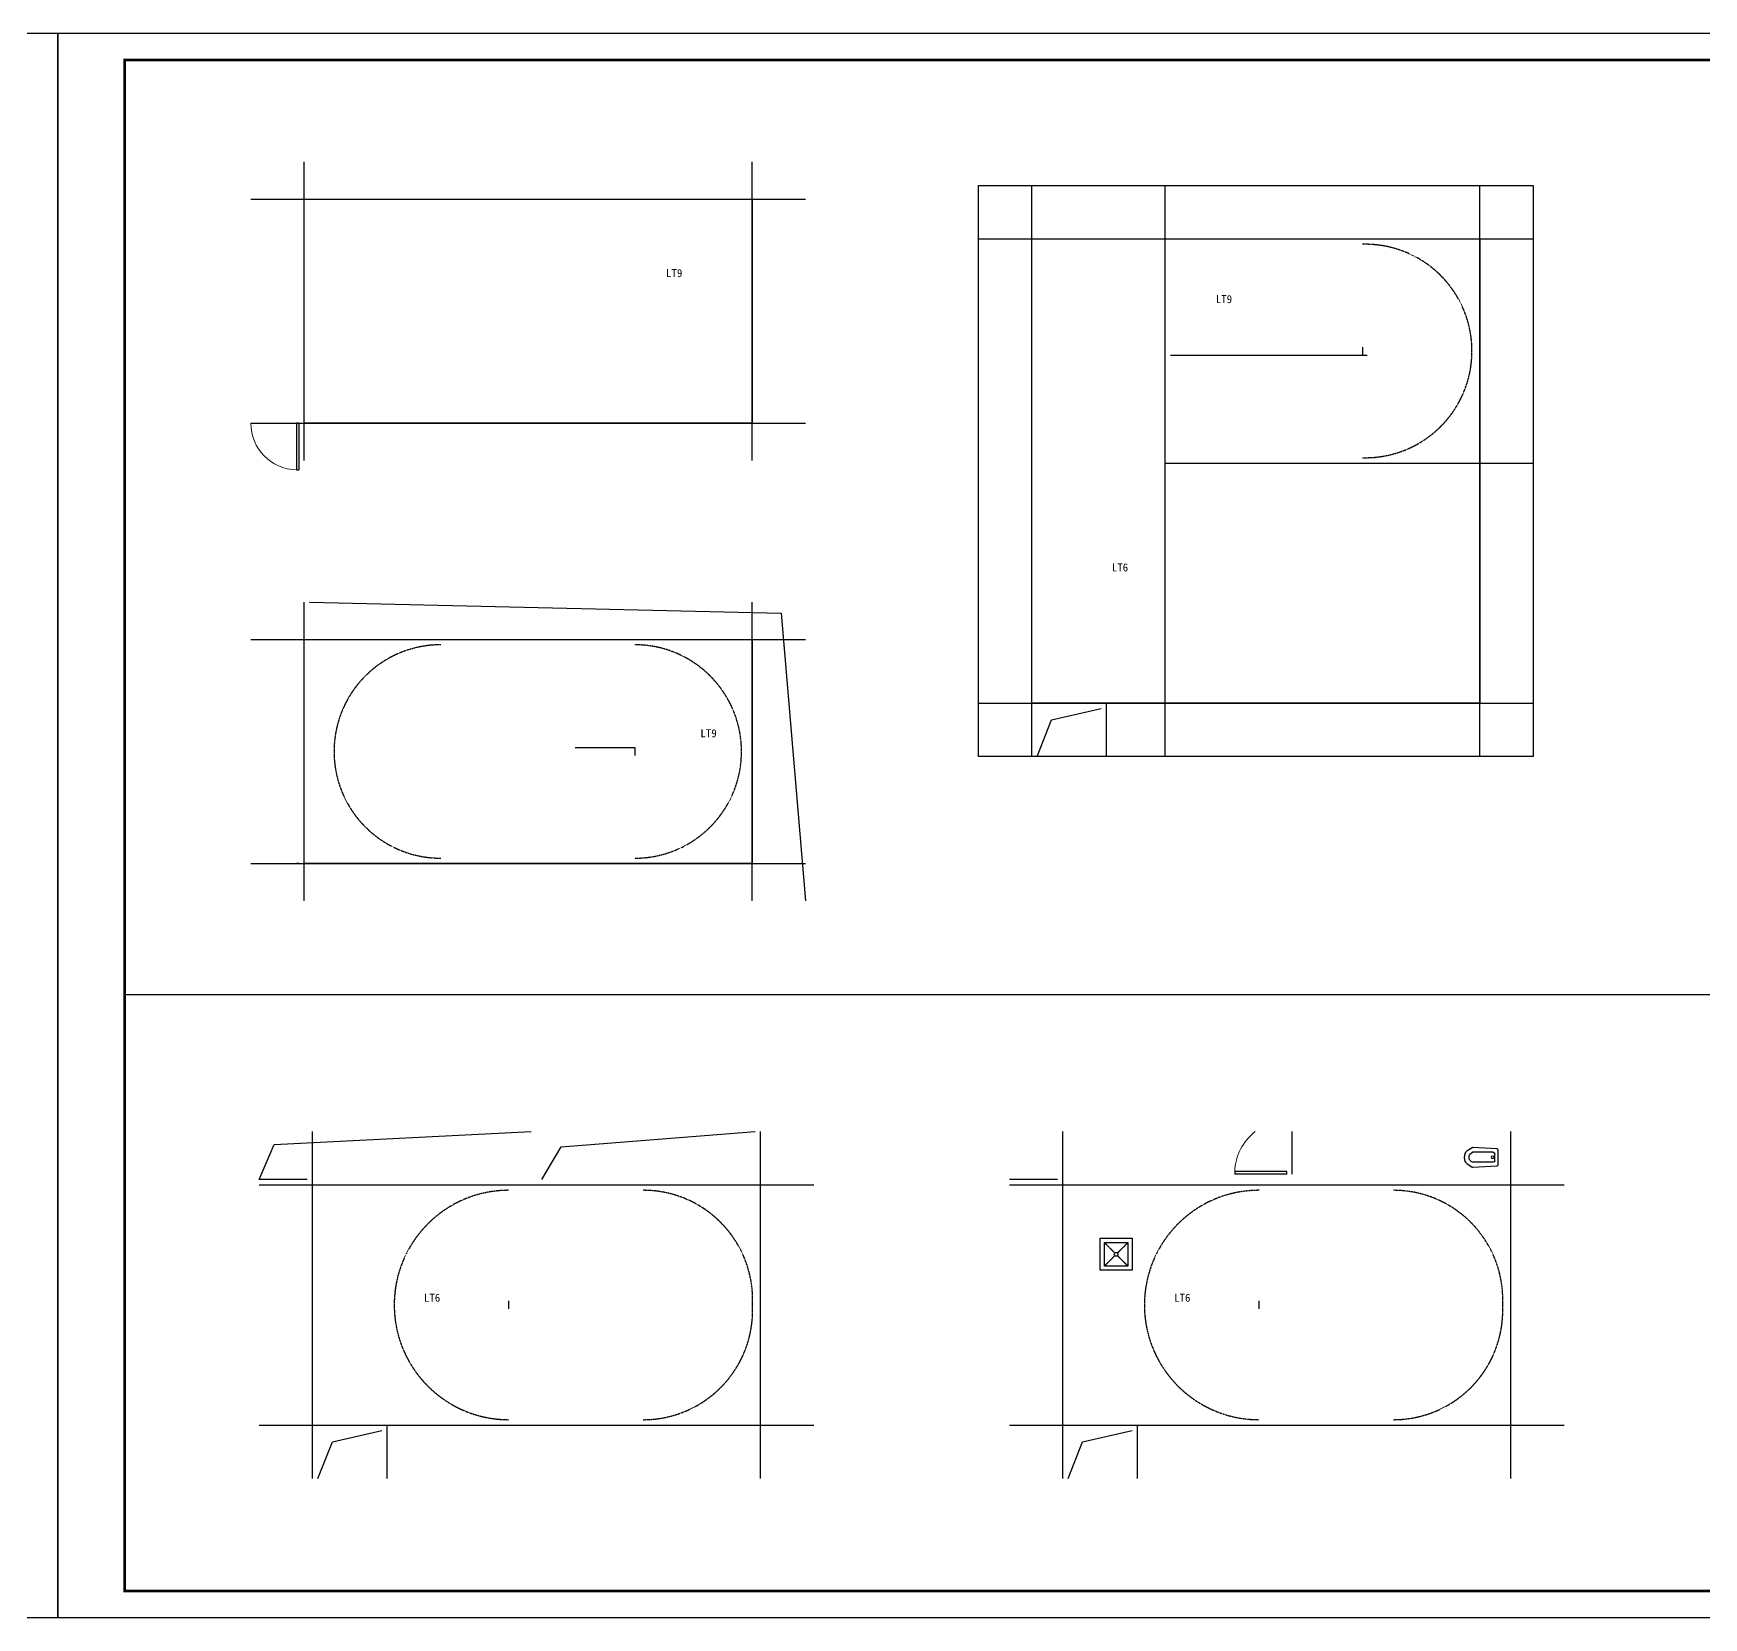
# Model space of a CAD drawing. Extents: x -737978 to 768813, y -372247 to 1140308.
# Drawn here: x 390287 to 421602, y -268610 to -238910 of the extents above; entities that cross this region are included whole.
import ezdxf

# ---------------------------------------------------------------- set-up
doc = ezdxf.new("R2010")
doc.units = 0
doc.header["$LTSCALE"] = 10
doc.header["$MEASUREMENT"] = 0
doc.linetypes.add('DASH', pattern=[0.35, 0.25, -0.1])
doc.linetypes.add('DOTE', pattern=[2.42, 2, -0.2, 0.02, -0.2])
doc.layers.get('0').update_dxf_attribs({"linetype": 'CONTINUOUS'})
for name, color, linetype in [('C-B', 7, 'CONTINUOUS'), ('DIM_LEAD', 3, 'CONTINUOUS'), ('DOTE', 1, 'DOTE'), ('J-FURN-厨卫', 253, 'CONTINUOUS'), ('J-粉刷线', 8, 'CONTINUOUS'), ('LATRINE', 6, 'CONTINUOUS'), ('PUB_TITLE', 4, 'CONTINUOUS'), ('STAIR', 2, 'CONTINUOUS'), ('WINDOW', 4, 'CONTINUOUS')]:
    doc.layers.add(name, color=color, linetype=linetype)
doc.styles.add('_TCH_DYN', font='')
doc.styles.get('_TCH_DYN').set_extended_font_data('SimSun')

# ---------------------------------------------------------------- blocks, each defined once
blk = doc.blocks.new('$plan$00002873')
at = {"layer": 'J-FURN-厨卫'}
for p, q in [((-92, -91), (-92, -482)), ((-66, -65), (69, -65)), ((95, -91), (95, -482))]:
    blk.add_line(p, q, dxfattribs=at)
blk.add_lwpolyline([(140, -552, -0.624736), (-140, -552), (-181, -489, -0.15876), (-185, -473), (-158, -24, -0.392703), (-132, 0), (132, 0, -0.392703), (158, -24), (185, -473, -0.161657), (181, -489)], format="xyb", close=True, dxfattribs=at)
blk.add_circle((2, -107), 23.1, dxfattribs=at)
for centre, radius, start, end in [((-66, -91), 26, 90, 180), ((69, -91), 26, 0, 90), ((0, -422), 207, 240.0293, 299.9707), ((2, -447), 99.9, 200.5982, 339.4018)]:
    blk.add_arc(centre, radius, start, end, dxfattribs=at)
blk = doc.blocks.new('A$C5E992675')
at = {"color": 8}
for points in [[(600, 600), (600, 0), (0, 0), (0, 600)], [(520, 520), (520, 80), (80, 80), (80, 520)]]:
    blk.add_lwpolyline(points, close=True, dxfattribs=at)
at = {"color": 8, "linetype": 'DASH'}
for points in [[(80, 520), (275, 325)], [(325, 325), (520, 520)], [(80, 80), (275, 275)], [(325, 275), (520, 80)]]:
    blk.add_lwpolyline(points, dxfattribs=at)
at = {"color": 8}
blk.add_circle((300, 300), 35, dxfattribs=at)

msp = doc.modelspace()

# ---------------------------------------------------------------- linework, layer by layer
at = {"extrusion": (0, 0, -1)}
for p, q in [((395218.5, -246215.4), (395218.5, -247092.9)), ((395263.5, -246215.4), (395218.5, -246215.4)), ((395263.5, -246215.4), (395263.5, -247092.9)), ((395218.5, -247092.9), (395263.5, -247092.9)), ((395263.5, -254472.1), (395218.5, -254472.1)), ((412812.5, -260249.2), (412812.5, -260299.2)), ((413787.5, -260249.2), (412812.5, -260249.2)), ((413787.5, -260299.2), (412812.5, -260299.2)), ((413787.5, -260299.2), (413787.5, -260249.2))]:
    msp.add_line(p, q, dxfattribs=at)
at = {"lineweight": 13, "extrusion": (0, 0, -1)}
for centre, radius, start, end in [((-395241, -246215.4), 877.5, 271.46928, 0), ((-413787.5, -260274.2), 975, 1.46928, 52.64315)]:
    msp.add_arc(centre, radius, start, end, dxfattribs=at)
at = {"layer": 'C-B', "color": 8}
for points in [[(409105.9, -252463.9), (409378.5, -251777.3), (410305.9, -251563.9)], [(395622.1, -265999.2), (395894.7, -265312.5), (396822.1, -265099.2)], [(409687.5, -265999.2), (409960, -265312.5), (410887.5, -265099.2)]]:
    msp.add_lwpolyline(points, dxfattribs=at)
at = {"layer": 'C-B', "color": 8, "linetype": 'DASH'}
for centre, radius, start, end in [((415259, -244863.9), 2000.7, 268.48054, 91.51946), ((397923.5, -252372.1), 2000, 89.95715, 270.04285), ((401563.5, -252372.1), 2000, 270, 90), ((399202.1, -262749.2), 2150, 90, 270), ((401722.1, -262649.2), 2050, 357.20398, 90.04578), ((413267.5, -262749.2), 2150, 90, 270), ((415787.5, -262649.2), 2050, 357.20398, 90.04578), ((401722.1, -262849.2), 2050, 269.95422, 2.79602), ((415787.5, -262849.2), 2050, 269.95422, 2.79602)]:
    msp.add_arc(centre, radius, start, end, dxfattribs=at)
at = {"layer": 'DOTE'}
for p, q in [((395363.5, -246915.4), (395363.5, -241315.4)), ((403763.5, -246915.4), (403763.5, -241315.4)), ((394363.5, -242015.4), (404763.5, -242015.4)), ((409005.9, -252463.9), (409005.9, -241763.9)), ((411505.9, -252463.9), (411505.9, -241763.9)), ((417405.9, -252463.9), (417405.9, -241763.9)), ((408005.9, -242763.9), (418405.9, -242763.9)), ((394363.5, -246215.4), (404763.5, -246215.4)), ((411505.9, -246963.9), (418405.9, -246963.9)), ((395363.5, -255172.1), (395363.5, -249572.1)), ((403763.5, -255172.1), (403763.5, -249572.1)), ((394363.5, -250272.1), (404763.5, -250272.1)), ((408005.9, -251463.9), (418405.9, -251463.9)), ((410405.9, -252463.9), (410405.9, -251463.9)), ((394363.5, -254472.1), (404763.5, -254472.1)), ((395522.1, -265999.2), (395522.1, -259499.2)), ((403922.1, -265999.2), (403922.1, -259499.2)), ((409587.5, -265999.2), (409587.5, -259499.2)), ((417987.5, -265999.2), (417987.5, -259499.2)), ((394522.1, -260499.2), (404922.1, -260499.2)), ((408587.5, -260499.2), (418987.5, -260499.2)), ((394522.1, -264999.2), (404922.1, -264999.2)), ((396922.1, -265999.2), (396922.1, -264999.2)), ((408587.5, -264999.2), (418987.5, -264999.2)), ((410987.5, -265999.2), (410987.5, -264999.2))]:
    msp.add_line(p, q, dxfattribs=at)
for points in [[(395363.5, -242015.4), (403763.5, -242015.4), (403763.5, -246215.4), (395363.5, -246215.4)], [(408005.9, -241763.9), (418405.9, -241763.9), (418405.9, -252463.9), (408005.9, -252463.9)], [(409005.9, -242763.9), (417405.9, -242763.9), (417405.9, -251463.9), (409005.9, -251463.9)], [(395363.5, -250272.1), (403763.5, -250272.1), (403763.5, -254472.1), (395363.5, -254472.1)]]:
    msp.add_lwpolyline(points, close=True, dxfattribs=at)
at = {"layer": 'J-粉刷线'}
for points in [[(395463.5, -249572.1), (404310.1, -249778.3), (404763.5, -255172.1)], [(394522.1, -260399.2), (394799.5, -259742.7), (399622.1, -259499.2)], [(399822.1, -260399.2), (400180.5, -259782.9), (403822.1, -259499.2)]]:
    msp.add_lwpolyline(points, dxfattribs=at)
at = {"layer": 'LATRINE', "color": 0}
for points in [[(395422.1, -260399.2), (394522.1, -260399.2)], [(409487.5, -260399.2), (408587.5, -260399.2)]]:
    msp.add_lwpolyline(points, dxfattribs=at)
at = {"layer": 'PUB_TITLE', "color": 6}
msp.add_lwpolyline([(327698, -268609.7), (390748, -268609.7), (390748, -238909.7), (327698, -238909.7)], close=True, dxfattribs=at)
at = {"layer": 'PUB_TITLE'}
msp.add_lwpolyline([(390748, -268609.7), (453798, -268609.7), (453798, -238909.7), (390748, -238909.7)], close=True, dxfattribs=at)
at = {"layer": 'PUB_TITLE', "const_width": 50}
msp.add_lwpolyline([(391998, -268109.7), (453298, -268109.7), (453298, -239409.7), (391998, -239409.7)], close=True, dxfattribs=at)
at = {"layer": 'PUB_TITLE'}
msp.add_lwpolyline([(391998, -256930.7), (448997.5, -256930.7)], dxfattribs=at)
at = {"layer": 'STAIR'}
for p, q in [((411605.9, -244938.9), (415295.9, -244938.9)), ((400443.5, -252297.1), (401563.5, -252297.1)), ((401563.5, -252297.1), (401563.5, -252447.1)), ((399202.1, -262824.2), (399202.1, -262674.2)), ((413267.5, -262824.2), (413267.5, -262674.2))]:
    msp.add_line(p, q, dxfattribs=at)
msp.add_lwpolyline([(415205.9, -244788.9), (415205.9, -244938.9)], dxfattribs=at)
at = {"layer": 'WINDOW'}
msp.add_line((413887.5, -260299.2), (413887.5, -259499.2), dxfattribs=at)

# ---------------------------------------------------------------- block references
msp.add_blockref('A$C5E992675', (410287.5, -262099.2))
at = {"layer": 'J-FURN-厨卫', "xscale": -1, "rotation": 270}
msp.add_blockref('$plan$00002873', (417750.6, -259982.1), dxfattribs=at)

# ---------------------------------------------------------------- texts
at = {"layer": 'DIM_LEAD', "color": 0, "linetype": 'Continuous', "style": '_TCH_DYN'}
for s, p in [('LT9', (402148.9, -243478.6)), ('LT9', (412456.5, -243966.7)), ('LT6', (410507.1, -248996.3)), ('LT9', (402793, -252105.6)), ('LT6', (397609.1, -262687.4)), ('LT6', (411674.5, -262687.4))]:
    msp.add_text(s, height=150, dxfattribs=at).set_placement(p)

doc.saveas('drawing.dxf')
